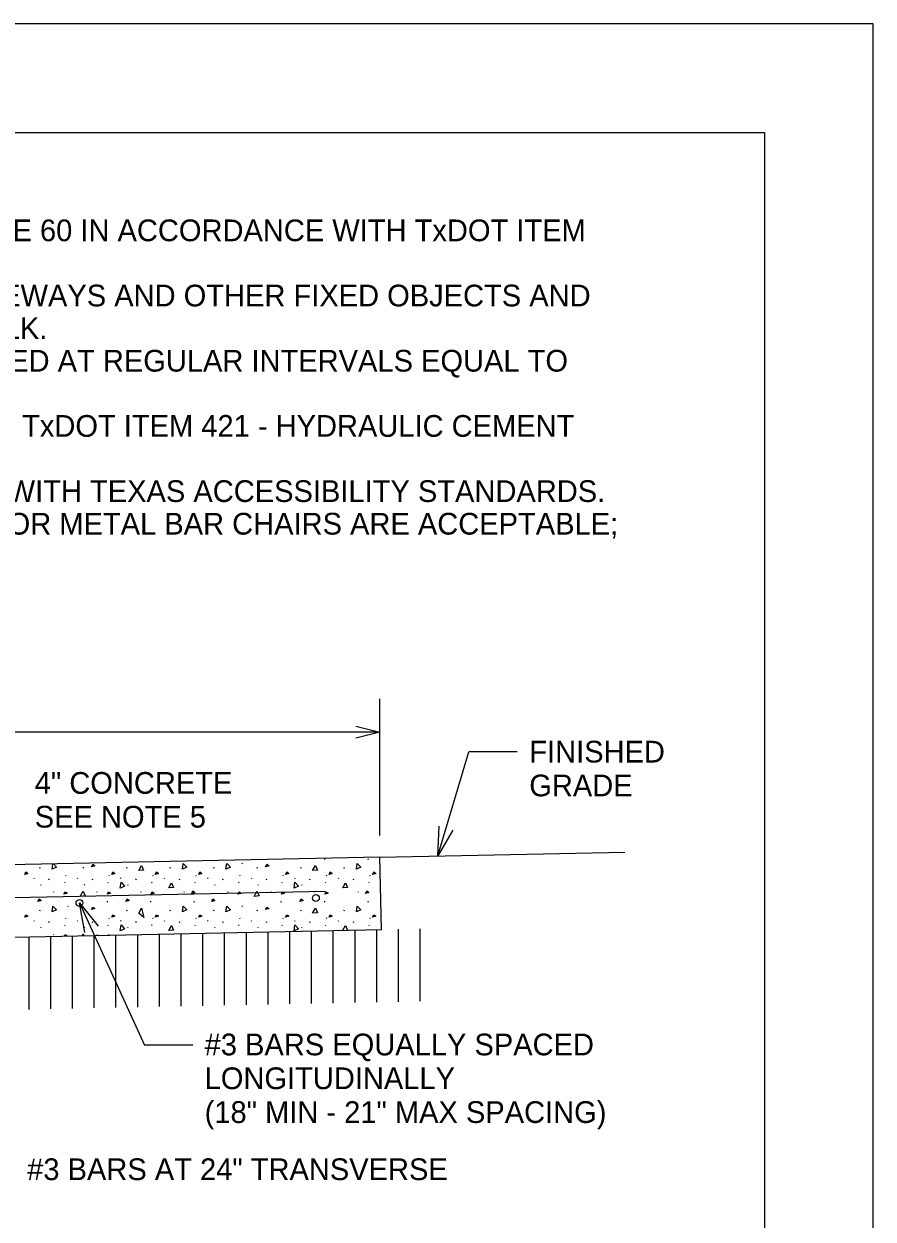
# Model space of a CAD drawing. Extents: x 2082854.1 to 2082862.6, y 13331272.2 to 13331283.2.
# Drawn here: x 2082858.67 to 2082862.58, y 13331277.71 to 13331283.21 of the extents above; entities that cross this region are included whole.
import ezdxf

# ---------------------------------------------------------------- set-up
doc = ezdxf.new("R2010")
doc.units = 0
for name, color, linetype in [('Detail', 7, 'Continuous'), ('Detail Label', 7, 'Continuous'), ('Non-Print', 7, 'Continuous'), ('Sheet Title Block', 7, 'Continuous')]:
    doc.layers.add(name, color=color, linetype=linetype)

msp = doc.modelspace()

# ---------------------------------------------------------------- linework, layer by layer
at = {"layer": 'Detail'}
for p, q in [((2082860.3083, 13331279.3768), (2082861.435, 13331279.4002)), ((2082858.7996, 13331279.3215), (2082858.8029, 13331279.3454)), ((2082858.873, 13331279.3453), (2082858.8738, 13331279.3469)), ((2082859.6733, 13331279.3453), (2082859.6751, 13331279.3495)), ((2082859.853, 13331279.3673), (2082859.8532, 13331279.3657)), ((2082859.9397, 13331279.3691), (2082859.9397, 13331279.3691)), ((2082859.9397, 13331279.3691), (2082859.9397, 13331279.3691)), ((2082860.0528, 13331279.3698), (2082860.0532, 13331279.3657)), ((2082860.2528, 13331279.3698), (2082860.2532, 13331279.3657)), ((2082860.3152, 13331279.0436), (2082860.3083, 13331279.3768)), ((2082858.715, 13331279.2817), (2082858.7169, 13331279.279)), ((2082858.7433, 13331279.3263), (2082858.7452, 13331279.3305)), ((2082858.8611, 13331279.2935), (2082858.8629, 13331279.2907)), ((2082858.915, 13331279.2817), (2082858.9169, 13331279.279)), ((2082858.9433, 13331279.3263), (2082858.9452, 13331279.3305)), ((2082859.0611, 13331279.2935), (2082859.0629, 13331279.2907)), ((2082859.115, 13331279.2817), (2082859.1169, 13331279.279)), ((2082859.1433, 13331279.3263), (2082859.1452, 13331279.3305)), ((2082859.2611, 13331279.2935), (2082859.2629, 13331279.2907)), ((2082859.315, 13331279.2817), (2082859.3169, 13331279.279)), ((2082859.3433, 13331279.3263), (2082859.3452, 13331279.3305)), ((2082859.4611, 13331279.2935), (2082859.4629, 13331279.2907)), ((2082859.5153, 13331279.2817), (2082859.5171, 13331279.279)), ((2082859.5436, 13331279.3263), (2082859.5454, 13331279.3305)), ((2082859.6613, 13331279.2935), (2082859.6632, 13331279.2907)), ((2082859.7153, 13331279.2817), (2082859.7171, 13331279.279)), ((2082859.7436, 13331279.3263), (2082859.7454, 13331279.3305)), ((2082859.8613, 13331279.2935), (2082859.8632, 13331279.2907)), ((2082859.9153, 13331279.2817), (2082859.9171, 13331279.279)), ((2082859.9436, 13331279.3263), (2082859.9454, 13331279.3305)), ((2082860.0613, 13331279.2935), (2082860.0632, 13331279.2907)), ((2082860.1153, 13331279.2817), (2082860.1171, 13331279.279)), ((2082860.1436, 13331279.3263), (2082860.1454, 13331279.3305)), ((2082860.2613, 13331279.2935), (2082860.2632, 13331279.2907)), ((2082858.748, 13331279.2474), (2082858.7498, 13331279.2515)), ((2082858.7854, 13331279.2727), (2082858.7873, 13331279.2768)), ((2082858.8576, 13331279.258), (2082858.8594, 13331279.2622)), ((2082858.948, 13331279.2474), (2082858.9498, 13331279.2515)), ((2082858.9854, 13331279.2727), (2082858.9873, 13331279.2768)), ((2082859.0576, 13331279.258), (2082859.0594, 13331279.2622)), ((2082859.148, 13331279.2474), (2082859.1498, 13331279.2515)), ((2082859.1854, 13331279.2727), (2082859.1873, 13331279.2768)), ((2082859.2576, 13331279.258), (2082859.2594, 13331279.2622)), ((2082859.3854, 13331279.2727), (2082859.3873, 13331279.2768)), ((2082859.4576, 13331279.258), (2082859.4594, 13331279.2622)), ((2082859.5482, 13331279.2474), (2082859.5501, 13331279.2515)), ((2082859.5857, 13331279.2727), (2082859.5875, 13331279.2768)), ((2082859.6578, 13331279.258), (2082859.6597, 13331279.2622)), ((2082859.7482, 13331279.2474), (2082859.7501, 13331279.2515)), ((2082859.7857, 13331279.2727), (2082859.7875, 13331279.2768)), ((2082859.8578, 13331279.258), (2082859.8597, 13331279.2622)), ((2082859.9482, 13331279.2474), (2082859.9501, 13331279.2515)), ((2082859.9857, 13331279.2727), (2082859.9875, 13331279.2768)), ((2082860.0578, 13331279.258), (2082860.0597, 13331279.2622)), ((2082860.1857, 13331279.2727), (2082860.1875, 13331279.2768)), ((2082860.2578, 13331279.258), (2082860.2597, 13331279.2622)), ((2082856.5579, 13331279.1476), (2082860.058, 13331279.2206)), ((2082858.8058, 13331279.2178), (2082858.8076, 13331279.215)), ((2082859.0058, 13331279.2178), (2082859.0076, 13331279.215)), ((2082859.0525, 13331279.1734), (2082859.053, 13331279.1693)), ((2082859.2058, 13331279.2178), (2082859.2076, 13331279.215)), ((2082859.2525, 13331279.1734), (2082859.253, 13331279.1693)), ((2082859.4058, 13331279.2178), (2082859.4076, 13331279.215)), ((2082859.4525, 13331279.1734), (2082859.453, 13331279.1693)), ((2082859.606, 13331279.2178), (2082859.6079, 13331279.215)), ((2082859.806, 13331279.2178), (2082859.8079, 13331279.215)), ((2082859.8528, 13331279.1734), (2082859.8532, 13331279.1693)), ((2082860.006, 13331279.2178), (2082860.0079, 13331279.215)), ((2082860.0528, 13331279.1734), (2082860.0532, 13331279.1693)), ((2082860.206, 13331279.2178), (2082860.2079, 13331279.215)), ((2082860.2528, 13331279.1734), (2082860.2532, 13331279.1693)), ((2082858.7433, 13331279.1299), (2082858.7452, 13331279.1341)), ((2082858.873, 13331279.1489), (2082858.8749, 13331279.153)), ((2082858.9433, 13331279.1299), (2082858.9452, 13331279.1341)), ((2082859.1433, 13331279.1299), (2082859.1452, 13331279.1341)), ((2082859.3433, 13331279.1299), (2082859.3452, 13331279.1341)), ((2082859.5436, 13331279.1299), (2082859.5454, 13331279.1341)), ((2082859.6733, 13331279.1489), (2082859.6751, 13331279.153)), ((2082859.7436, 13331279.1299), (2082859.7454, 13331279.1341)), ((2082859.9436, 13331279.1299), (2082859.9454, 13331279.1341)), ((2082860.1436, 13331279.1299), (2082860.1454, 13331279.1341)), ((2082858.715, 13331279.0853), (2082858.7169, 13331279.0825)), ((2082858.7854, 13331279.0763), (2082858.7873, 13331279.0804)), ((2082858.8576, 13331279.0616), (2082858.8594, 13331279.0658)), ((2082858.8611, 13331279.0971), (2082858.8629, 13331279.0943)), ((2082858.915, 13331279.0853), (2082858.9169, 13331279.0825)), ((2082858.9854, 13331279.0763), (2082858.9873, 13331279.0804)), ((2082859.0576, 13331279.0616), (2082859.0594, 13331279.0658)), ((2082859.0611, 13331279.0971), (2082859.0629, 13331279.0943)), ((2082859.115, 13331279.0853), (2082859.1169, 13331279.0825)), ((2082859.1854, 13331279.0763), (2082859.1873, 13331279.0804)), ((2082859.2576, 13331279.0616), (2082859.2594, 13331279.0658)), ((2082859.2611, 13331279.0971), (2082859.2629, 13331279.0943)), ((2082859.315, 13331279.0853), (2082859.3169, 13331279.0825)), ((2082859.3854, 13331279.0763), (2082859.3873, 13331279.0804)), ((2082859.4576, 13331279.0616), (2082859.4594, 13331279.0658)), ((2082859.4611, 13331279.0971), (2082859.4629, 13331279.0943)), ((2082859.5153, 13331279.0853), (2082859.5171, 13331279.0825)), ((2082859.5857, 13331279.0763), (2082859.5875, 13331279.0804)), ((2082859.6578, 13331279.0616), (2082859.6597, 13331279.0658)), ((2082859.6613, 13331279.0971), (2082859.6632, 13331279.0943)), ((2082859.7153, 13331279.0853), (2082859.7171, 13331279.0825)), ((2082859.7857, 13331279.0763), (2082859.7875, 13331279.0804)), ((2082859.8578, 13331279.0616), (2082859.8597, 13331279.0658)), ((2082859.8613, 13331279.0971), (2082859.8632, 13331279.0943)), ((2082859.9153, 13331279.0853), (2082859.9171, 13331279.0825)), ((2082859.9857, 13331279.0763), (2082859.9875, 13331279.0804)), ((2082860.0578, 13331279.0616), (2082860.0597, 13331279.0658)), ((2082860.0613, 13331279.0971), (2082860.0632, 13331279.0943)), ((2082860.1153, 13331279.0853), (2082860.1171, 13331279.0825)), ((2082860.1857, 13331279.0763), (2082860.1875, 13331279.0804)), ((2082860.2578, 13331279.0616), (2082860.2597, 13331279.0658)), ((2082860.2613, 13331279.0971), (2082860.2632, 13331279.0943)), ((2082856.3083, 13331278.9601), (2082860.3152, 13331279.0436)), ((2082858.6935, 13331278.6762), (2082858.6935, 13331279.0101)), ((2082858.748, 13331279.051), (2082858.7498, 13331279.0551)), ((2082858.7935, 13331278.6783), (2082858.7935, 13331279.0121)), ((2082858.8058, 13331279.0214), (2082858.8076, 13331279.0186)), ((2082858.8935, 13331278.6804), (2082858.8935, 13331279.0141)), ((2082858.948, 13331279.051), (2082858.9498, 13331279.0551)), ((2082858.9935, 13331278.6825), (2082858.9935, 13331279.0162)), ((2082859.0058, 13331279.0214), (2082859.0076, 13331279.0186)), ((2082859.0935, 13331278.6845), (2082859.0935, 13331279.0183)), ((2082859.148, 13331279.051), (2082859.1498, 13331279.0551)), ((2082859.1935, 13331278.6866), (2082859.1935, 13331279.0204)), ((2082859.2058, 13331279.0214), (2082859.2063, 13331279.0205)), ((2082859.2935, 13331278.6886), (2082859.2935, 13331279.0225)), ((2082859.3935, 13331278.6907), (2082859.3935, 13331279.0246)), ((2082859.4935, 13331278.6928), (2082859.4935, 13331279.0266)), ((2082859.5482, 13331279.051), (2082859.5501, 13331279.0551)), ((2082859.5935, 13331278.6949), (2082859.5935, 13331279.0287)), ((2082859.6935, 13331278.697), (2082859.6935, 13331279.0308)), ((2082859.7482, 13331279.051), (2082859.7501, 13331279.0551)), ((2082859.7935, 13331278.6991), (2082859.7935, 13331279.0329)), ((2082859.8935, 13331278.7011), (2082859.8935, 13331279.0349)), ((2082859.9482, 13331279.051), (2082859.9501, 13331279.0551)), ((2082859.9935, 13331278.7032), (2082859.9935, 13331279.037)), ((2082860.0935, 13331278.7053), (2082860.0935, 13331279.0391)), ((2082860.1935, 13331278.7073), (2082860.1935, 13331279.0411)), ((2082860.2935, 13331278.7094), (2082860.2935, 13331279.0432)), ((2082860.3935, 13331278.7115), (2082860.3935, 13331279.0453)), ((2082860.4935, 13331278.7136), (2082860.4935, 13331279.0474))]:
    msp.add_line(p, q, dxfattribs=at)
for points in [[(2082860.3083, 13331279.3768), (2082856.3014, 13331279.2933)], [(2082858.8057, 13331279.3455), (2082858.8198, 13331279.3309), (2082858.8, 13331279.3217)], [(2082858.9814, 13331279.332), (2082858.987, 13331279.3436), (2082858.9962, 13331279.3366), (2082858.9814, 13331279.332)], [(2082859.1983, 13331279.3149), (2082859.2108, 13331279.3385), (2082859.2205, 13331279.3168), (2082859.1988, 13331279.3149)], [(2082859.3996, 13331279.3215), (2082859.4033, 13331279.348), (2082859.4198, 13331279.3309), (2082859.4, 13331279.3217)], [(2082859.5998, 13331279.3215), (2082859.6035, 13331279.348), (2082859.6201, 13331279.3309), (2082859.6003, 13331279.3217)], [(2082859.7817, 13331279.332), (2082859.7872, 13331279.3436), (2082859.7965, 13331279.3366), (2082859.7817, 13331279.332)], [(2082859.9985, 13331279.3149), (2082860.011, 13331279.3385), (2082860.0207, 13331279.3168), (2082859.999, 13331279.3149)], [(2082860.1998, 13331279.3215), (2082860.2035, 13331279.348), (2082860.2201, 13331279.3309), (2082860.2003, 13331279.3217)], [(2082858.674, 13331279.2967), (2082858.6795, 13331279.3083), (2082858.6888, 13331279.3014), (2082858.674, 13331279.2967)], [(2082859.074, 13331279.2967), (2082859.0795, 13331279.3083), (2082859.0888, 13331279.3014), (2082859.074, 13331279.2967)], [(2082859.274, 13331279.2967), (2082859.2795, 13331279.3083), (2082859.2888, 13331279.3014), (2082859.274, 13331279.2967)], [(2082859.4742, 13331279.2967), (2082859.4797, 13331279.3083), (2082859.489, 13331279.3014), (2082859.4742, 13331279.2967)], [(2082859.8742, 13331279.2967), (2082859.8797, 13331279.3083), (2082859.889, 13331279.3014), (2082859.8742, 13331279.2967)], [(2082860.0742, 13331279.2967), (2082860.0797, 13331279.3083), (2082860.089, 13331279.3014), (2082860.0742, 13331279.2967)], [(2082860.2744, 13331279.2967), (2082860.28, 13331279.3083), (2082860.2892, 13331279.3014), (2082860.2744, 13331279.2967)], [(2082859.1133, 13331279.2345), (2082859.1169, 13331279.2609), (2082859.1335, 13331279.2438), (2082859.1137, 13331279.2346)], [(2082859.3366, 13331279.2349), (2082859.3491, 13331279.2585), (2082859.3588, 13331279.2367), (2082859.3371, 13331279.2349)], [(2082859.9135, 13331279.2345), (2082859.9172, 13331279.2609), (2082859.9337, 13331279.2438), (2082859.9139, 13331279.2346)], [(2082860.1369, 13331279.2349), (2082860.1493, 13331279.2585), (2082860.1591, 13331279.2367), (2082860.1373, 13331279.2349)], [(2082858.7342, 13331279.1727), (2082858.7397, 13331279.1843), (2082858.749, 13331279.1773), (2082858.7342, 13331279.1727)], [(2082858.8543, 13331279.2058), (2082858.8599, 13331279.2173), (2082858.8691, 13331279.2104), (2082858.8543, 13331279.2058)], [(2082858.9296, 13331279.1961), (2082858.9421, 13331279.2197), (2082858.9518, 13331279.198), (2082858.93, 13331279.1961)], [(2082859.0543, 13331279.2058), (2082859.0599, 13331279.2173), (2082859.0691, 13331279.2104), (2082859.0543, 13331279.2058)], [(2082859.1395, 13331279.1727), (2082859.145, 13331279.1843), (2082859.1543, 13331279.1773), (2082859.1395, 13331279.1727)], [(2082859.2543, 13331279.2058), (2082859.2599, 13331279.2173), (2082859.2691, 13331279.2104), (2082859.2543, 13331279.2058)], [(2082859.442, 13331279.2093), (2082859.4476, 13331279.2209), (2082859.4568, 13331279.2139), (2082859.442, 13331279.2093)], [(2082859.5344, 13331279.1727), (2082859.54, 13331279.1843), (2082859.5492, 13331279.1773), (2082859.5344, 13331279.1727)], [(2082859.6546, 13331279.2058), (2082859.6601, 13331279.2173), (2082859.6694, 13331279.2104), (2082859.6546, 13331279.2058)], [(2082859.7298, 13331279.1961), (2082859.7423, 13331279.2197), (2082859.752, 13331279.198), (2082859.7303, 13331279.1961)], [(2082859.8546, 13331279.2058), (2082859.8601, 13331279.2173), (2082859.8694, 13331279.2104), (2082859.8546, 13331279.2058)], [(2082859.9397, 13331279.1727), (2082859.9452, 13331279.1843), (2082859.9545, 13331279.1773), (2082859.9397, 13331279.1727)], [(2082860.0546, 13331279.2058), (2082860.0601, 13331279.2173), (2082860.0694, 13331279.2104), (2082860.0546, 13331279.2058)], [(2082860.2422, 13331279.2093), (2082860.2478, 13331279.2209), (2082860.257, 13331279.2139), (2082860.2422, 13331279.2093)], [(2082858.7996, 13331279.1251), (2082858.8033, 13331279.1516), (2082858.8198, 13331279.1345), (2082858.8, 13331279.1253)], [(2082858.9814, 13331279.1356), (2082858.987, 13331279.1471), (2082858.9962, 13331279.1402), (2082858.9814, 13331279.1356)], [(2082859.1983, 13331279.1185), (2082859.2108, 13331279.1421), (2082859.2223, 13331279.0986), (2082859.1988, 13331279.1185)], [(2082859.3996, 13331279.1251), (2082859.4033, 13331279.1516), (2082859.4198, 13331279.1345), (2082859.4, 13331279.1253)], [(2082859.5998, 13331279.1251), (2082859.6035, 13331279.1516), (2082859.6201, 13331279.1345), (2082859.6003, 13331279.1253)], [(2082859.7817, 13331279.1356), (2082859.7872, 13331279.1471), (2082859.7965, 13331279.1402), (2082859.7817, 13331279.1356)], [(2082859.9985, 13331279.1185), (2082860.011, 13331279.1421), (2082860.0207, 13331279.1204), (2082859.999, 13331279.1185)], [(2082860.1998, 13331279.1251), (2082860.2035, 13331279.1516), (2082860.2201, 13331279.1345), (2082860.2003, 13331279.1253)], [(2082858.674, 13331279.1003), (2082858.6795, 13331279.1119), (2082858.6888, 13331279.1049), (2082858.674, 13331279.1003)], [(2082859.074, 13331279.1003), (2082859.0795, 13331279.1119), (2082859.0888, 13331279.1049), (2082859.074, 13331279.1003)], [(2082859.1133, 13331279.038), (2082859.1169, 13331279.0645), (2082859.1335, 13331279.0474), (2082859.1137, 13331279.0382)], [(2082859.274, 13331279.1003), (2082859.2795, 13331279.1119), (2082859.2888, 13331279.1049), (2082859.274, 13331279.1003)], [(2082859.3366, 13331279.0385), (2082859.3491, 13331279.0621), (2082859.3588, 13331279.0403), (2082859.3371, 13331279.0385)], [(2082859.4742, 13331279.1003), (2082859.4797, 13331279.1119), (2082859.489, 13331279.1049), (2082859.4742, 13331279.1003)], [(2082859.8742, 13331279.1003), (2082859.8797, 13331279.1119), (2082859.889, 13331279.1049), (2082859.8742, 13331279.1003)], [(2082859.9135, 13331279.038), (2082859.9172, 13331279.0645), (2082859.9337, 13331279.0474), (2082859.9139, 13331279.0382)], [(2082860.0742, 13331279.1003), (2082860.0797, 13331279.1119), (2082860.089, 13331279.1049), (2082860.0742, 13331279.1003)], [(2082860.1376, 13331279.0399), (2082860.1493, 13331279.0621), (2082860.159, 13331279.0404)], [(2082860.2744, 13331279.1003), (2082860.28, 13331279.1119), (2082860.2892, 13331279.1049), (2082860.2744, 13331279.1003)], [(2082858.8562, 13331279.0132), (2082858.8599, 13331279.0209), (2082858.8691, 13331279.014), (2082858.8676, 13331279.0135)], [(2082858.9376, 13331279.0149), (2082858.9421, 13331279.0233), (2082858.9457, 13331279.0151)], [(2082859.0582, 13331279.0174), (2082859.0599, 13331279.0209), (2082859.0643, 13331279.0176)]]:
    msp.add_lwpolyline(points, dxfattribs=at)
for centre in [(2082858.9255, 13331279.1657), (2082860.0134, 13331279.1884)]:
    msp.add_circle(centre, 0.0156, dxfattribs=at)
at = {"layer": 'Detail Label'}
for p, q in [((2082860.3083, 13331279.4768), (2082860.3083, 13331280.1053)), ((2082860.3083, 13331279.9516), (2082856.3014, 13331279.9516)), ((2082860.5738, 13331279.3823), (2082860.7166, 13331279.862)), ((2082860.9388, 13331279.862), (2082860.7166, 13331279.862)), ((2082858.9255, 13331279.1657), (2082859.2253, 13331278.5115)), ((2082859.4475, 13331278.5115), (2082859.2253, 13331278.5115))]:
    msp.add_line(p, q, dxfattribs=at)
for points in [[(2082860.1972, 13331279.9794), (2082860.3083, 13331279.9516), (2082860.1972, 13331279.9238)], [(2082860.6438, 13331279.5006), (2082860.5738, 13331279.3823), (2082860.5799, 13331279.5196)], [(2082858.9508, 13331279.0306), (2082858.9255, 13331279.1657), (2082859.0114, 13331279.0584)]]:
    msp.add_lwpolyline(points, dxfattribs=at)
at = {"layer": 'Non-Print'}
msp.add_lwpolyline([(2082854.077, 13331272.211), (2082862.577, 13331272.211), (2082862.577, 13331283.211), (2082854.077, 13331283.211)], close=True, dxfattribs=at)
at = {"layer": 'Sheet Title Block'}
msp.add_lwpolyline([(2082855.077, 13331282.711), (2082862.077, 13331282.711), (2082862.077, 13331274.211), (2082855.077, 13331274.211)], close=True, dxfattribs=at)

# ---------------------------------------------------------------- texts
at = {"layer": 'Detail Label'}
for s, p in [('1.  REINFORCING STEEL SHALL BE ASTM A615 GRADE 60 IN ACCORDANCE WITH TxDOT ITEM ', (2082855.177, 13331282.211)), ('2.  EXPANSION JOINTS SHALL BE LOCATED AT DRIVEWAYS AND OTHER FIXED OBJECTS AND ', (2082855.177, 13331281.911)), ("AT 40' MAXIMUM INTERVALS ALONG THE SIDEWALK.", (2082855.357, 13331281.761)), ('3.  TOOLED CONTRACTION JOINTS SHALL BE LOCATED AT REGULAR INTERVALS EQUAL TO ', (2082855.177, 13331281.611)), ('4.  CONCRETE SHALL MEET THE REQUIREMENTS OF TxDOT ITEM 421 - HYDRAULIC CEMENT ', (2082855.177, 13331281.311)), ('5.  SIDEWALKS SHALL BE SLOPED IN ACCORDANCE WITH TEXAS ACCESSIBILITY STANDARDS.', (2082855.177, 13331281.011)), ('6.  ALL REBAR TO BE SET ON BAR CHAIRS. PLASTIC OR METAL BAR CHAIRS ARE ACCEPTABLE; ', (2082855.177, 13331280.861))]:
    msp.add_text(s, height=0.1, rotation=359.9997, dxfattribs=at).set_placement(p)
for s, p in [('FINISHED', (2082860.9952, 13331279.812)), ('4" CONCRETE', (2082858.7199, 13331279.6682)), ('GRADE', (2082860.9952, 13331279.6564)), ('SEE NOTE 5', (2082858.7199, 13331279.5127)), ('#3 BARS EQUALLY SPACED', (2082859.5016, 13331278.4645)), ('LONGITUDINALLY', (2082859.5016, 13331278.309)), ('(18" MIN - 21" MAX SPACING)', (2082859.5016, 13331278.1534)), ('#3 BARS AT 24" TRANSVERSE', (2082858.6851, 13331277.8904))]:
    msp.add_text(s, height=0.1, dxfattribs=at).set_placement(p)

doc.saveas('drawing.dxf')
